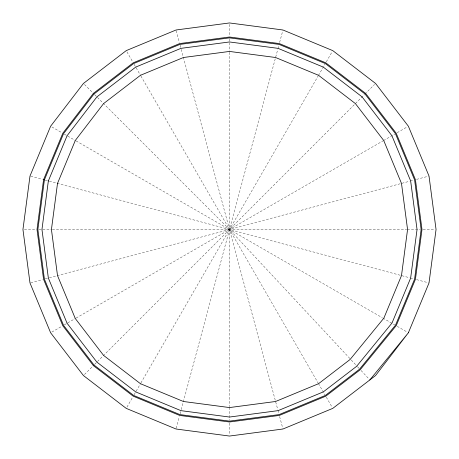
<?xml version="1.0" encoding="UTF-8"?>
<svg xmlns="http://www.w3.org/2000/svg" width="459" height="459" viewBox="0 0 459 459"><rect width="100%" height="100%" fill="white"/><g stroke="black" fill="none" stroke-linecap="round" stroke-linejoin="round"><path stroke-width="0.34" stroke-dasharray="2.29 1.72" d="M176.227 428.322L179.383 416.542M180.123 413.771L181.053 410.306M181.236 409.617L277.764 49.383M277.947 48.694L278.877 45.229M279.617 42.457L282.773 30.678M126.942 407.133L132.68 397.196M134.114 394.711L140.569 383.535M140.924 382.915L318.076 76.085M318.431 75.465L324.886 64.289M326.32 61.804L332.058 51.867M84.462 374.538L94.095 364.905M94.606 364.394L364.394 94.606M364.905 94.095L374.538 84.462M51.867 332.058L61.804 326.32M64.289 324.886L75.465 318.431M76.085 318.07L382.915 140.93M383.535 140.569L394.711 134.114M397.196 132.68L407.133 126.942M30.678 282.773L42.457 279.617M45.229 278.877L48.694 277.947M49.383 277.764L409.617 181.236M410.306 181.053L413.771 180.123M416.542 179.383L428.322 176.227M24.384 229.5L35.859 229.5M38.728 229.5L51.637 229.5M52.355 229.5L406.645 229.5M407.363 229.5L420.272 229.5M423.141 229.5L434.616 229.5M30.678 176.227L42.457 179.383M45.229 180.123L48.694 181.053M49.383 181.236L409.617 277.764M410.306 277.947L413.771 278.877M416.542 279.617L428.322 282.773M51.867 126.942L61.804 132.68M64.289 134.114L75.465 140.569M76.085 140.924L382.29 317.714M382.915 318.076L394.711 324.886M397.196 326.32L407.133 332.058M84.462 84.462L94.095 94.095M94.606 94.606L229.5 229.5L350.785 359.483M351.273 360.005L357.142 366.293M357.63 366.821L359.099 368.393M361.055 370.488L369.369 379.398M126.942 51.867L132.68 61.804M134.114 64.289L140.569 75.465M140.93 76.085L318.07 382.915M318.431 383.535L324.886 394.711M326.32 397.196L332.058 407.133M176.227 30.678L179.383 42.457M180.123 45.229L181.053 48.694M181.236 49.383L277.764 409.617M277.947 410.306L278.877 413.771M279.617 416.542L282.773 428.322M229.5 24.384L229.5 35.859M229.5 38.728L229.5 51.637M229.5 52.355L229.5 406.645M229.5 407.363L229.5 420.272M229.5 423.141L229.5 434.616"/><path stroke-width="0.69" d="M408.378 332.775L429.01 282.956L436.05 229.5L429.01 176.044L408.378 126.225L375.554 83.446L332.775 50.622L282.956 29.99L229.5 22.95L176.044 29.99L126.225 50.622L83.446 83.446L50.622 126.225L29.99 176.044L22.95 229.5L29.99 282.956L50.622 332.775L83.446 375.554L126.225 408.378L176.044 429.01L229.5 436.05L282.956 429.01L332.775 408.378L375.554 375.554L408.378 332.775L369.856 379.92M43.571 179.681L37.013 229.5L43.571 279.319L62.803 325.747L93.389 365.611L133.253 396.197L179.681 415.429L229.5 421.987L279.319 415.429L325.747 396.197L360.086 369.851L396.283 325.546L415.429 279.319L421.987 229.5L415.429 179.681L396.197 133.253L365.611 93.389L325.747 62.803L279.319 43.571L229.5 37.013L179.681 43.571L133.253 62.803L93.389 93.389L62.803 133.253L43.571 179.681M44.397 179.899L37.867 229.5L44.397 279.101L63.537 325.316L93.992 365.008L133.684 395.463L179.899 414.603L229.5 421.132L279.101 414.603L325.316 395.463L359.495 369.237L395.549 325.104L414.603 279.101L421.132 229.5L414.603 179.899L395.463 133.684L365.008 93.992L325.316 63.537L279.101 44.397L229.5 37.867L179.899 44.397L133.684 63.537L93.992 93.992L63.537 133.684L44.397 179.899M48.35 180.961L41.958 229.5L48.35 278.039L67.089 323.268L96.889 362.111L135.732 391.911L180.961 410.65L229.5 417.042L278.039 410.65L323.268 391.911L356.649 366.305L392.026 322.998L410.65 278.039L417.042 229.5L410.65 180.961L391.911 135.732L362.111 96.889L323.268 67.089L278.039 48.35L229.5 41.958L180.961 48.35L135.732 67.089L96.889 96.889L67.089 135.732L48.35 180.961M57.507 183.416L51.437 229.5L57.507 275.584L75.293 318.529L103.591 355.409L140.471 383.707L183.416 401.493L229.5 407.563L275.584 401.493L318.529 383.707L350.062 359.512L383.873 318.127L401.493 275.584L407.563 229.5L401.493 183.416L383.707 140.471L355.409 103.591L318.529 75.293L275.584 57.507L229.5 51.437L183.416 57.507L140.471 75.293L103.591 103.591L75.293 140.471L57.507 183.416"/></g></svg>
